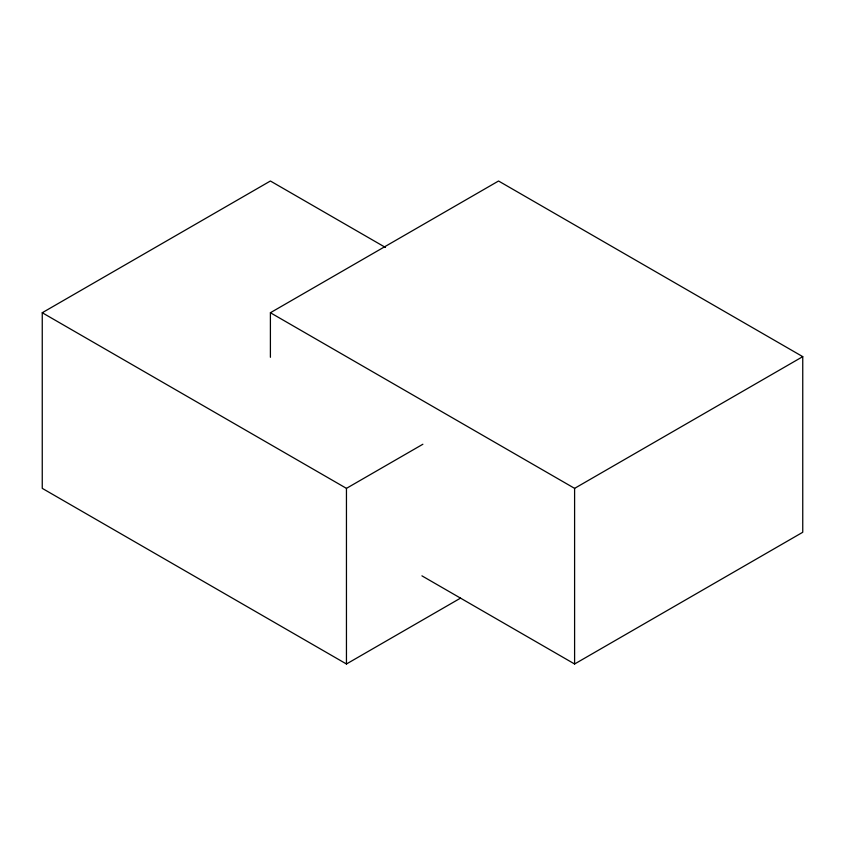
<?xml version="1.0" encoding="UTF-8"?>
<svg xmlns="http://www.w3.org/2000/svg" width="845" height="845" viewBox="0 0 845 845"><rect width="100%" height="100%" fill="white"/><g stroke="black" fill="none" stroke-linecap="round" stroke-linejoin="round"><path stroke-width="1.27" d="M460.525 598.133L346.45 663.99L42.25 488.357L42.25 312.734L270.4 181.01L385.468 247.448M270.4 357.298L270.4 312.734L498.55 181.01L802.75 356.643L802.75 532.265L574.6 663.99L421.93 575.846M42.25 312.734L346.45 488.357L422.88 444.238M270.4 312.734L574.6 488.357L802.75 356.643M574.6 488.357L574.6 663.99M346.45 488.357L346.45 663.99"/></g></svg>
